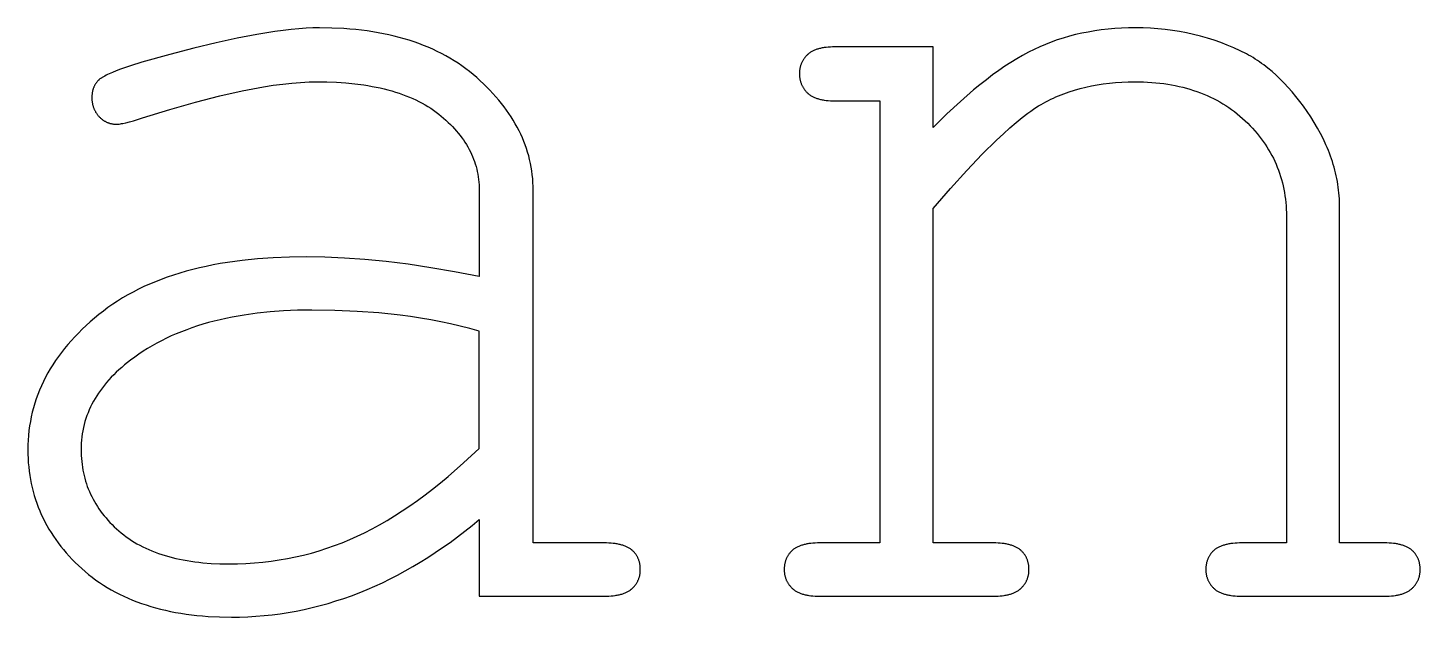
# Model space of a CAD drawing. Extents: x -184 to 286, y -41 to 417.
# Drawn here: x 50.54 to 79.87, y 122.7 to 135.11 of the extents above; entities that cross this region are included whole.
import ezdxf

# ---------------------------------------------------------------- set-up
doc = ezdxf.new("R2010")
doc.units = 0
doc.layers.add('LETRAS', color=7, linetype='CONTINUOUS')

msp = doc.modelspace()

# ---------------------------------------------------------------- linework, layer by layer
at = {"layer": 'LETRAS'}
for points in [[(61.186, 131.69), (61.185, 131.772), (61.182, 131.854), (61.176, 131.936), (61.168, 132.016), (61.157, 132.097), (61.144, 132.176), (61.129, 132.255), (61.112, 132.334), (61.092, 132.412), (61.07, 132.49), (61.046, 132.567), (61.019, 132.643), (60.99, 132.719), (60.959, 132.795), (60.925, 132.869), (60.889, 132.944), (60.851, 133.018), (60.81, 133.091), (60.767, 133.164), (60.722, 133.236), (60.674, 133.308), (60.624, 133.379), (60.572, 133.449), (60.518, 133.519), (60.461, 133.589), (60.401, 133.658), (60.34, 133.726), (60.276, 133.794), (60.21, 133.862), (60.141, 133.929), (60.071, 133.995), (59.997, 134.061), (59.922, 134.125), (59.845, 134.188), (59.766, 134.248), (59.686, 134.307), (59.603, 134.363), (59.519, 134.417), (59.433, 134.469), (59.345, 134.519), (59.255, 134.568), (59.163, 134.614), (59.07, 134.658), (58.974, 134.7), (58.877, 134.74), (58.778, 134.778), (58.678, 134.813), (58.575, 134.847), (58.471, 134.879), (58.364, 134.909), (58.256, 134.936), (58.146, 134.962), (58.035, 134.985), (57.921, 135.007), (57.806, 135.026), (57.688, 135.044), (57.569, 135.059), (57.449, 135.072), (57.326, 135.084), (57.201, 135.093), (56.947, 135.105), (56.685, 135.109), (56.548, 135.107), (56.402, 135.101), (56.249, 135.09), (56.087, 135.074), (55.918, 135.054), (55.741, 135.03), (55.363, 134.969), (54.953, 134.89), (54.511, 134.794), (54.038, 134.68), (53.533, 134.548), (52.943, 134.384), (52.701, 134.309), (52.494, 134.238), (52.405, 134.204), (52.324, 134.172), (52.251, 134.14), (52.219, 134.125), (52.188, 134.11), (52.16, 134.095), (52.134, 134.081), (52.11, 134.067), (52.099, 134.06), (52.088, 134.053), (52.078, 134.046), (52.069, 134.04), (52.06, 134.033), (52.051, 134.026), (52.044, 134.02), (52.036, 134.013), (52.033, 134.01), (52.03, 134.007), (52.027, 134.004), (52.024, 134.001)], [(78.176, 131.329), (78.175, 131.39), (78.173, 131.451), (78.17, 131.512), (78.166, 131.572), (78.161, 131.633), (78.154, 131.693), (78.147, 131.754), (78.138, 131.814), (78.128, 131.874), (78.116, 131.934), (78.104, 131.994), (78.09, 132.054), (78.075, 132.114), (78.059, 132.174), (78.042, 132.233), (78.024, 132.293), (78.004, 132.352), (77.983, 132.411), (77.961, 132.471), (77.938, 132.53), (77.914, 132.589), (77.888, 132.648), (77.834, 132.766), (77.774, 132.883), (77.71, 133), (77.642, 133.116), (77.568, 133.233), (77.491, 133.347), (77.414, 133.457), (77.335, 133.562), (77.255, 133.664), (77.174, 133.761), (77.092, 133.855), (77.009, 133.944), (76.925, 134.029), (76.84, 134.11), (76.754, 134.187), (76.666, 134.26), (76.622, 134.295), (76.577, 134.328), (76.533, 134.361), (76.488, 134.393), (76.443, 134.424), (76.397, 134.453), (76.351, 134.482), (76.305, 134.51), (76.259, 134.536), (76.212, 134.562), (76.079, 134.628), (75.945, 134.69), (75.809, 134.748), (75.67, 134.801), (75.531, 134.85), (75.389, 134.895), (75.246, 134.936), (75.1, 134.972), (74.953, 135.004), (74.805, 135.032), (74.654, 135.056), (74.502, 135.075), (74.348, 135.09), (74.192, 135.101), (74.034, 135.107), (73.875, 135.109), (73.727, 135.107), (73.581, 135.102), (73.438, 135.093), (73.296, 135.081), (73.155, 135.065), (73.017, 135.045), (72.881, 135.022), (72.746, 134.996), (72.614, 134.966), (72.483, 134.932), (72.354, 134.895), (72.227, 134.854), (72.102, 134.809), (71.979, 134.762), (71.857, 134.71), (71.738, 134.655), (71.618, 134.596), (71.497, 134.53), (71.374, 134.459), (71.249, 134.382), (71.123, 134.3), (70.995, 134.211), (70.865, 134.117), (70.733, 134.017), (70.599, 133.912), (70.464, 133.801), (70.188, 133.561), (69.904, 133.298), (69.614, 133.012)], [(67.544, 134.709), (67.495, 134.708), (67.447, 134.706), (67.402, 134.703), (67.358, 134.699), (67.316, 134.693), (67.295, 134.69), (67.275, 134.686), (67.256, 134.682), (67.237, 134.678), (67.218, 134.673), (67.2, 134.669), (67.182, 134.663), (67.165, 134.658), (67.148, 134.652), (67.132, 134.646), (67.116, 134.64), (67.1, 134.633), (67.085, 134.626), (67.071, 134.618), (67.056, 134.611), (67.043, 134.603), (67.029, 134.594), (67.017, 134.586), (67.004, 134.577), (66.992, 134.568), (66.986, 134.563), (66.981, 134.558), (66.975, 134.553), (66.97, 134.548), (66.959, 134.538), (66.949, 134.528), (66.939, 134.518), (66.929, 134.507), (66.92, 134.496), (66.911, 134.485), (66.902, 134.474), (66.894, 134.463), (66.886, 134.452), (66.878, 134.44), (66.871, 134.429), (66.864, 134.417), (66.857, 134.405), (66.851, 134.393), (66.845, 134.38), (66.839, 134.368), (66.834, 134.355), (66.829, 134.343), (66.825, 134.33), (66.82, 134.317), (66.816, 134.303), (66.813, 134.29), (66.81, 134.276), (66.807, 134.263), (66.804, 134.249), (66.802, 134.235), (66.8, 134.221), (66.799, 134.206), (66.797, 134.192), (66.797, 134.177), (66.796, 134.163), (66.796, 134.148), (66.796, 134.132), (66.797, 134.116), (66.797, 134.101), (66.799, 134.086), (66.8, 134.071), (66.802, 134.056), (66.804, 134.041), (66.807, 134.027), (66.81, 134.012), (66.813, 133.998), (66.816, 133.984), (66.82, 133.97), (66.825, 133.957), (66.829, 133.943), (66.834, 133.93), (66.839, 133.917), (66.845, 133.904), (66.851, 133.892), (66.857, 133.879), (66.864, 133.867), (66.871, 133.855), (66.878, 133.843), (66.886, 133.831), (66.894, 133.82), (66.902, 133.808), (66.911, 133.797), (66.92, 133.786), (66.929, 133.775), (66.939, 133.764), (66.949, 133.754), (66.959, 133.744), (66.97, 133.734), (66.975, 133.729), (66.981, 133.724), (66.986, 133.719), (66.992, 133.714), (67.004, 133.705), (67.017, 133.696), (67.029, 133.687), (67.043, 133.679), (67.056, 133.671), (67.071, 133.663), (67.085, 133.656), (67.1, 133.649), (67.116, 133.642), (67.132, 133.636), (67.148, 133.63), (67.165, 133.624), (67.182, 133.619), (67.2, 133.613), (67.218, 133.608), (67.237, 133.604), (67.256, 133.6), (67.275, 133.596), (67.295, 133.592), (67.316, 133.589), (67.358, 133.583), (67.402, 133.579), (67.447, 133.576), (67.495, 133.574), (67.544, 133.573)], [(69.614, 134.709), (67.544, 134.709)], [(69.614, 133.012), (69.614, 134.709)], [(52.024, 134.001), (52.015, 133.992), (52.007, 133.984), (52, 133.975), (51.992, 133.966), (51.985, 133.957), (51.978, 133.947), (51.972, 133.938), (51.965, 133.928), (51.959, 133.918), (51.953, 133.908), (51.948, 133.898), (51.942, 133.887), (51.937, 133.877), (51.932, 133.866), (51.928, 133.855), (51.923, 133.844), (51.919, 133.832), (51.916, 133.821), (51.912, 133.809), (51.909, 133.797), (51.906, 133.785), (51.903, 133.773), (51.901, 133.76), (51.898, 133.748), (51.896, 133.735), (51.895, 133.722), (51.893, 133.709), (51.892, 133.695), (51.891, 133.682), (51.891, 133.668), (51.89, 133.654), (51.89, 133.64), (51.89, 133.625), (51.891, 133.61), (51.891, 133.596), (51.892, 133.581), (51.894, 133.567), (51.895, 133.553), (51.897, 133.539), (51.9, 133.525), (51.902, 133.511), (51.905, 133.498), (51.908, 133.484), (51.912, 133.471), (51.915, 133.458), (51.919, 133.445), (51.924, 133.432), (51.928, 133.42), (51.933, 133.407), (51.939, 133.395), (51.944, 133.383), (51.95, 133.371), (51.956, 133.359), (51.963, 133.347), (51.969, 133.336), (51.976, 133.325), (51.984, 133.313), (51.991, 133.302), (51.999, 133.291), (52.008, 133.281), (52.016, 133.27), (52.025, 133.26), (52.034, 133.249), (52.044, 133.239), (52.053, 133.229), (52.063, 133.22), (52.073, 133.211), (52.083, 133.202), (52.093, 133.193), (52.103, 133.185), (52.114, 133.177), (52.124, 133.169), (52.135, 133.162), (52.146, 133.155), (52.156, 133.148), (52.167, 133.142), (52.178, 133.136), (52.19, 133.13), (52.201, 133.124), (52.212, 133.119), (52.224, 133.114), (52.235, 133.11), (52.247, 133.106), (52.259, 133.102), (52.271, 133.098), (52.283, 133.095), (52.296, 133.092), (52.308, 133.089), (52.32, 133.087), (52.333, 133.085), (52.346, 133.083), (52.358, 133.082), (52.371, 133.08), (52.384, 133.08), (52.398, 133.079), (52.411, 133.079), (52.419, 133.079), (52.427, 133.08), (52.436, 133.08), (52.446, 133.081), (52.456, 133.082), (52.467, 133.084), (52.49, 133.087), (52.516, 133.092), (52.544, 133.098), (52.608, 133.112), (52.681, 133.131), (52.764, 133.154), (52.959, 133.213), (53.533, 133.391), (54.075, 133.546), (54.583, 133.677), (55.059, 133.784), (55.284, 133.828), (55.502, 133.867), (55.71, 133.9), (55.911, 133.926), (56.104, 133.947), (56.288, 133.962), (56.464, 133.971), (56.632, 133.974), (56.842, 133.971), (57.046, 133.963), (57.243, 133.95), (57.433, 133.931), (57.617, 133.907), (57.706, 133.893), (57.794, 133.878), (57.88, 133.862), (57.964, 133.844), (58.047, 133.824), (58.128, 133.804), (58.207, 133.782), (58.284, 133.758), (58.36, 133.734), (58.435, 133.708), (58.507, 133.681), (58.578, 133.652), (58.648, 133.622), (58.715, 133.591), (58.781, 133.558), (58.845, 133.524), (58.908, 133.489), (58.969, 133.452), (59.028, 133.415), (59.086, 133.375), (59.142, 133.335), (59.196, 133.293), (59.249, 133.25), (59.3, 133.207), (59.349, 133.163), (59.396, 133.119), (59.442, 133.074), (59.487, 133.029), (59.529, 132.983), (59.57, 132.937), (59.609, 132.891), (59.647, 132.844), (59.683, 132.796), (59.717, 132.748), (59.75, 132.7), (59.78, 132.651), (59.81, 132.601), (59.837, 132.551), (59.863, 132.501), (59.887, 132.45), (59.91, 132.399), (59.931, 132.347), (59.95, 132.295), (59.967, 132.243), (59.983, 132.189), (59.997, 132.136), (60.01, 132.082), (60.021, 132.027), (60.03, 131.972), (60.038, 131.917), (60.043, 131.861), (60.048, 131.804), (60.05, 131.747), (60.051, 131.69)], [(69.614, 131.303), (69.981, 131.726), (70.325, 132.108), (70.648, 132.448), (70.95, 132.747), (71.092, 132.881), (71.229, 133.004), (71.361, 133.117), (71.487, 133.22), (71.608, 133.312), (71.667, 133.354), (71.724, 133.394), (71.779, 133.431), (71.834, 133.465), (71.887, 133.497), (71.938, 133.527), (71.989, 133.554), (72.041, 133.581), (72.094, 133.606), (72.146, 133.631), (72.2, 133.655), (72.254, 133.679), (72.364, 133.722), (72.476, 133.762), (72.591, 133.799), (72.707, 133.832), (72.826, 133.862), (72.948, 133.888), (73.071, 133.911), (73.197, 133.93), (73.326, 133.946), (73.456, 133.958), (73.589, 133.967), (73.724, 133.972), (73.862, 133.974), (73.952, 133.973), (74.041, 133.971), (74.129, 133.967), (74.216, 133.961), (74.302, 133.954), (74.387, 133.945), (74.47, 133.935), (74.553, 133.923), (74.634, 133.909), (74.714, 133.894), (74.793, 133.877), (74.871, 133.858), (74.947, 133.838), (75.023, 133.817), (75.097, 133.793), (75.17, 133.769), (75.242, 133.742), (75.313, 133.714), (75.383, 133.684), (75.452, 133.653), (75.519, 133.62), (75.586, 133.586), (75.651, 133.55), (75.715, 133.512), (75.778, 133.473), (75.839, 133.432), (75.9, 133.389), (75.959, 133.345), (76.018, 133.299), (76.075, 133.252), (76.131, 133.203), (76.186, 133.153), (76.239, 133.101), (76.291, 133.048), (76.341, 132.995), (76.389, 132.941), (76.436, 132.887), (76.481, 132.832), (76.524, 132.776), (76.565, 132.719), (76.605, 132.661), (76.643, 132.603), (76.68, 132.544), (76.715, 132.485), (76.748, 132.425), (76.779, 132.363), (76.809, 132.302), (76.837, 132.239), (76.863, 132.176), (76.888, 132.112), (76.91, 132.048), (76.932, 131.982), (76.951, 131.916), (76.969, 131.849), (76.985, 131.782), (76.999, 131.714), (77.012, 131.645), (77.023, 131.575), (77.033, 131.505), (77.04, 131.434), (77.046, 131.362), (77.05, 131.29), (77.053, 131.216), (77.054, 131.142)], [(67.544, 133.573), (68.492, 133.573)], [(68.492, 133.573), (68.492, 124.264)], [(60.051, 131.69), (60.051, 129.874)], [(61.186, 124.264), (61.186, 131.69)], [(69.614, 124.264), (69.614, 131.303)], [(77.054, 131.142), (77.054, 124.264)], [(78.176, 124.264), (78.176, 131.329)], [(60.051, 129.874), (59.532, 129.973), (59.032, 130.059), (58.551, 130.13), (58.087, 130.187), (57.642, 130.231), (57.213, 130.263), (56.8, 130.281), (56.405, 130.288), (56.051, 130.283), (55.708, 130.269), (55.376, 130.245), (55.055, 130.212), (54.744, 130.169), (54.593, 130.144), (54.444, 130.117), (54.298, 130.087), (54.155, 130.055), (54.015, 130.021), (53.877, 129.984), (53.742, 129.945), (53.609, 129.903), (53.479, 129.859), (53.352, 129.813), (53.228, 129.764), (53.106, 129.713), (52.987, 129.66), (52.871, 129.604), (52.757, 129.546), (52.646, 129.485), (52.538, 129.422), (52.432, 129.357), (52.33, 129.289), (52.229, 129.219), (52.132, 129.147), (52.037, 129.072), (51.945, 128.996), (51.856, 128.919), (51.77, 128.841), (51.686, 128.762), (51.606, 128.682), (51.529, 128.602), (51.454, 128.521), (51.383, 128.439), (51.314, 128.356), (51.248, 128.272), (51.185, 128.188), (51.125, 128.102), (51.068, 128.016), (51.014, 127.929), (50.963, 127.842), (50.915, 127.753), (50.87, 127.664), (50.827, 127.574), (50.788, 127.483), (50.751, 127.391), (50.718, 127.299), (50.687, 127.205), (50.659, 127.111), (50.635, 127.016), (50.613, 126.92), (50.594, 126.824), (50.578, 126.726), (50.564, 126.628), (50.554, 126.529), (50.547, 126.429), (50.543, 126.329), (50.541, 126.227), (50.542, 126.135), (50.545, 126.044), (50.551, 125.953), (50.559, 125.864), (50.569, 125.775), (50.581, 125.687), (50.595, 125.601), (50.612, 125.515), (50.631, 125.43), (50.652, 125.346), (50.675, 125.262), (50.701, 125.18), (50.728, 125.099), (50.758, 125.018), (50.791, 124.939), (50.825, 124.86), (50.861, 124.782), (50.9, 124.705), (50.941, 124.629), (50.985, 124.554), (51.03, 124.48), (51.078, 124.406), (51.128, 124.334), (51.18, 124.263), (51.234, 124.192), (51.291, 124.122), (51.349, 124.053), (51.41, 123.985), (51.473, 123.918), (51.539, 123.852), (51.607, 123.787), (51.676, 123.723), (51.748, 123.66), (51.822, 123.599), (51.897, 123.54), (51.974, 123.483), (52.053, 123.428), (52.133, 123.376), (52.215, 123.325), (52.299, 123.276), (52.385, 123.229), (52.472, 123.184), (52.561, 123.141), (52.652, 123.1), (52.744, 123.061), (52.838, 123.024), (52.934, 122.989), (53.032, 122.957), (53.131, 122.926), (53.232, 122.897), (53.335, 122.87), (53.44, 122.845), (53.546, 122.822), (53.654, 122.801), (53.764, 122.782), (53.875, 122.765), (53.988, 122.75), (54.103, 122.737), (54.22, 122.726), (54.338, 122.717), (54.58, 122.705), (54.828, 122.701), (55.002, 122.703), (55.174, 122.709), (55.346, 122.719), (55.518, 122.733), (55.689, 122.751), (55.859, 122.773), (56.028, 122.8), (56.197, 122.83), (56.365, 122.864), (56.532, 122.902), (56.699, 122.944), (56.865, 122.99), (57.031, 123.041), (57.195, 123.095), (57.36, 123.153), (57.523, 123.215), (57.686, 123.282), (57.848, 123.352), (58.01, 123.426), (58.171, 123.505), (58.331, 123.587), (58.491, 123.673), (58.65, 123.764), (58.808, 123.858), (58.966, 123.957), (59.123, 124.059), (59.279, 124.165), (59.435, 124.276), (59.59, 124.39), (59.744, 124.509), (59.898, 124.631), (60.051, 124.758)], [(60.051, 128.725), (59.852, 128.78), (59.651, 128.831), (59.447, 128.878), (59.239, 128.922), (59.029, 128.962), (58.816, 128.998), (58.6, 129.03), (58.381, 129.059), (57.935, 129.106), (57.476, 129.139), (57.006, 129.159), (56.525, 129.166), (56.223, 129.162), (55.93, 129.149), (55.646, 129.129), (55.369, 129.1), (55.101, 129.063), (54.971, 129.041), (54.842, 129.017), (54.715, 128.991), (54.591, 128.964), (54.468, 128.934), (54.348, 128.902), (54.229, 128.868), (54.113, 128.832), (53.999, 128.794), (53.887, 128.753), (53.777, 128.711), (53.669, 128.667), (53.563, 128.621), (53.459, 128.572), (53.358, 128.522), (53.258, 128.469), (53.161, 128.414), (53.065, 128.358), (52.972, 128.299), (52.881, 128.238), (52.792, 128.175), (52.705, 128.11), (52.641, 128.061), (52.579, 128.011), (52.519, 127.96), (52.461, 127.909), (52.405, 127.857), (52.351, 127.804), (52.299, 127.751), (52.249, 127.697), (52.201, 127.643), (52.155, 127.588), (52.112, 127.532), (52.07, 127.476), (52.03, 127.419), (51.993, 127.362), (51.957, 127.304), (51.923, 127.246), (51.892, 127.186), (51.862, 127.127), (51.835, 127.066), (51.81, 127.005), (51.786, 126.944), (51.765, 126.882), (51.745, 126.819), (51.728, 126.756), (51.713, 126.692), (51.7, 126.627), (51.688, 126.562), (51.679, 126.496), (51.672, 126.43), (51.667, 126.363), (51.664, 126.295), (51.663, 126.227), (51.664, 126.164), (51.666, 126.102), (51.67, 126.04), (51.675, 125.978), (51.682, 125.918), (51.691, 125.858), (51.701, 125.798), (51.713, 125.74), (51.726, 125.682), (51.741, 125.624), (51.757, 125.567), (51.775, 125.511), (51.794, 125.455), (51.815, 125.4), (51.838, 125.346), (51.862, 125.292), (51.887, 125.239), (51.914, 125.187), (51.943, 125.135), (51.973, 125.084), (52.005, 125.033), (52.039, 124.983), (52.074, 124.934), (52.11, 124.885), (52.148, 124.837), (52.188, 124.789), (52.229, 124.742), (52.271, 124.696), (52.316, 124.651), (52.361, 124.606), (52.409, 124.561), (52.458, 124.518), (52.508, 124.475), (52.56, 124.433), (52.613, 124.393), (52.668, 124.355), (52.724, 124.317), (52.781, 124.282), (52.84, 124.247), (52.901, 124.214), (52.962, 124.182), (53.025, 124.151), (53.09, 124.122), (53.156, 124.094), (53.224, 124.068), (53.292, 124.043), (53.363, 124.019), (53.434, 123.997), (53.508, 123.976), (53.582, 123.956), (53.658, 123.938), (53.735, 123.921), (53.814, 123.905), (53.895, 123.891), (53.976, 123.878), (54.059, 123.866), (54.144, 123.856), (54.23, 123.847), (54.406, 123.834), (54.588, 123.826), (54.775, 123.823), (54.956, 123.825), (55.136, 123.832), (55.314, 123.843), (55.49, 123.859), (55.665, 123.88), (55.838, 123.905), (56.009, 123.934), (56.179, 123.968), (56.347, 124.007), (56.514, 124.05), (56.679, 124.098), (56.842, 124.15), (57.004, 124.207), (57.164, 124.268), (57.323, 124.334), (57.48, 124.404), (57.636, 124.479), (57.793, 124.56), (57.951, 124.646), (58.109, 124.738), (58.267, 124.834), (58.427, 124.937), (58.587, 125.044), (58.747, 125.157), (58.908, 125.275), (59.069, 125.399), (59.232, 125.528), (59.394, 125.662), (59.721, 125.947), (60.051, 126.254)], [(60.051, 126.254), (60.051, 128.725)], [(60.051, 124.758), (60.051, 123.142)], [(62.682, 124.264), (61.186, 124.264)], [(62.682, 123.142), (62.733, 123.142), (62.782, 123.144), (62.829, 123.147), (62.874, 123.152), (62.917, 123.157), (62.938, 123.161), (62.959, 123.164), (62.979, 123.168), (62.998, 123.173), (63.017, 123.177), (63.036, 123.182), (63.054, 123.187), (63.072, 123.193), (63.089, 123.198), (63.106, 123.204), (63.122, 123.211), (63.138, 123.218), (63.153, 123.225), (63.168, 123.232), (63.182, 123.24), (63.196, 123.248), (63.21, 123.256), (63.223, 123.265), (63.235, 123.273), (63.241, 123.278), (63.247, 123.283), (63.253, 123.287), (63.259, 123.292), (63.264, 123.297), (63.27, 123.302), (63.28, 123.312), (63.291, 123.322), (63.301, 123.333), (63.311, 123.343), (63.32, 123.354), (63.329, 123.365), (63.337, 123.376), (63.346, 123.387), (63.354, 123.399), (63.361, 123.41), (63.369, 123.422), (63.376, 123.434), (63.382, 123.446), (63.388, 123.458), (63.394, 123.47), (63.4, 123.482), (63.405, 123.495), (63.41, 123.508), (63.415, 123.521), (63.419, 123.534), (63.423, 123.547), (63.426, 123.56), (63.43, 123.574), (63.433, 123.588), (63.435, 123.601), (63.437, 123.615), (63.439, 123.63), (63.441, 123.644), (63.442, 123.658), (63.443, 123.673), (63.443, 123.688), (63.443, 123.703), (63.443, 123.719), (63.443, 123.734), (63.442, 123.75), (63.441, 123.765), (63.439, 123.78), (63.437, 123.794), (63.435, 123.809), (63.433, 123.823), (63.43, 123.838), (63.426, 123.852), (63.423, 123.865), (63.419, 123.879), (63.415, 123.892), (63.41, 123.906), (63.405, 123.919), (63.4, 123.932), (63.394, 123.944), (63.388, 123.957), (63.382, 123.969), (63.376, 123.981), (63.369, 123.993), (63.361, 124.004), (63.354, 124.016), (63.346, 124.027), (63.337, 124.038), (63.329, 124.049), (63.32, 124.06), (63.311, 124.07), (63.301, 124.081), (63.291, 124.091), (63.28, 124.1), (63.27, 124.11), (63.264, 124.115), (63.259, 124.12), (63.253, 124.124), (63.247, 124.129), (63.235, 124.138), (63.223, 124.146), (63.21, 124.154), (63.196, 124.162), (63.182, 124.17), (63.168, 124.177), (63.153, 124.184), (63.138, 124.191), (63.122, 124.198), (63.106, 124.204), (63.089, 124.21), (63.072, 124.215), (63.054, 124.22), (63.036, 124.225), (63.017, 124.23), (62.998, 124.234), (62.979, 124.238), (62.959, 124.242), (62.938, 124.246), (62.917, 124.249), (62.874, 124.254), (62.829, 124.258), (62.782, 124.261), (62.733, 124.263), (62.682, 124.264)], [(67.223, 124.264), (67.174, 124.263), (67.127, 124.261), (67.081, 124.258), (67.037, 124.254), (66.995, 124.249), (66.975, 124.246), (66.955, 124.242), (66.935, 124.238), (66.916, 124.234), (66.898, 124.23), (66.879, 124.225), (66.862, 124.22), (66.844, 124.215), (66.828, 124.21), (66.811, 124.204), (66.795, 124.198), (66.78, 124.191), (66.765, 124.184), (66.75, 124.177), (66.736, 124.17), (66.722, 124.162), (66.709, 124.154), (66.696, 124.146), (66.684, 124.138), (66.672, 124.129), (66.66, 124.12), (66.654, 124.115), (66.649, 124.11), (66.638, 124.1), (66.628, 124.091), (66.618, 124.081), (66.608, 124.07), (66.599, 124.06), (66.59, 124.049), (66.581, 124.038), (66.573, 124.027), (66.565, 124.016), (66.557, 124.004), (66.55, 123.993), (66.543, 123.981), (66.537, 123.969), (66.53, 123.957), (66.524, 123.944), (66.519, 123.932), (66.514, 123.919), (66.509, 123.906), (66.504, 123.892), (66.5, 123.879), (66.496, 123.865), (66.492, 123.852), (66.489, 123.838), (66.486, 123.823), (66.484, 123.809), (66.481, 123.794), (66.48, 123.78), (66.478, 123.765), (66.477, 123.75), (66.476, 123.734), (66.476, 123.719), (66.475, 123.703), (66.476, 123.688), (66.476, 123.673), (66.477, 123.658), (66.478, 123.644), (66.48, 123.63), (66.481, 123.615), (66.484, 123.601), (66.486, 123.588), (66.489, 123.574), (66.492, 123.56), (66.496, 123.547), (66.5, 123.534), (66.504, 123.521), (66.509, 123.508), (66.514, 123.495), (66.519, 123.482), (66.524, 123.47), (66.53, 123.458), (66.537, 123.446), (66.543, 123.434), (66.55, 123.422), (66.557, 123.41), (66.565, 123.399), (66.573, 123.387), (66.581, 123.376), (66.59, 123.365), (66.599, 123.354), (66.608, 123.343), (66.618, 123.333), (66.628, 123.322), (66.638, 123.312), (66.649, 123.302), (66.654, 123.297), (66.66, 123.292), (66.666, 123.287), (66.672, 123.283), (66.684, 123.273), (66.696, 123.265), (66.709, 123.256), (66.722, 123.248), (66.736, 123.24), (66.75, 123.232), (66.765, 123.225), (66.78, 123.218), (66.795, 123.211), (66.811, 123.204), (66.828, 123.198), (66.844, 123.193), (66.862, 123.187), (66.879, 123.182), (66.898, 123.177), (66.916, 123.173), (66.935, 123.168), (66.955, 123.164), (66.975, 123.161), (66.995, 123.157), (67.037, 123.152), (67.081, 123.147), (67.127, 123.144), (67.174, 123.142), (67.223, 123.142)], [(68.492, 124.264), (67.223, 124.264)], [(70.883, 124.264), (69.614, 124.264)], [(70.883, 123.142), (70.932, 123.142), (70.98, 123.144), (71.025, 123.147), (71.069, 123.152), (71.111, 123.157), (71.132, 123.161), (71.152, 123.164), (71.171, 123.168), (71.19, 123.173), (71.209, 123.177), (71.227, 123.182), (71.245, 123.187), (71.262, 123.193), (71.279, 123.198), (71.295, 123.204), (71.311, 123.211), (71.327, 123.218), (71.342, 123.225), (71.356, 123.232), (71.371, 123.24), (71.384, 123.248), (71.398, 123.256), (71.41, 123.265), (71.423, 123.273), (71.435, 123.283), (71.441, 123.287), (71.446, 123.292), (71.452, 123.297), (71.457, 123.302), (71.468, 123.312), (71.478, 123.322), (71.488, 123.333), (71.498, 123.343), (71.507, 123.354), (71.516, 123.365), (71.525, 123.376), (71.533, 123.387), (71.541, 123.399), (71.549, 123.41), (71.556, 123.422), (71.563, 123.434), (71.57, 123.446), (71.576, 123.458), (71.582, 123.47), (71.588, 123.482), (71.593, 123.495), (71.598, 123.508), (71.602, 123.521), (71.607, 123.534), (71.61, 123.547), (71.614, 123.56), (71.617, 123.574), (71.62, 123.588), (71.623, 123.601), (71.625, 123.615), (71.627, 123.63), (71.628, 123.644), (71.629, 123.658), (71.63, 123.673), (71.631, 123.688), (71.631, 123.703), (71.631, 123.719), (71.63, 123.734), (71.629, 123.75), (71.628, 123.765), (71.627, 123.78), (71.625, 123.794), (71.623, 123.809), (71.62, 123.823), (71.617, 123.838), (71.614, 123.852), (71.61, 123.865), (71.607, 123.879), (71.602, 123.892), (71.598, 123.906), (71.593, 123.919), (71.588, 123.932), (71.582, 123.944), (71.576, 123.957), (71.57, 123.969), (71.563, 123.981), (71.556, 123.993), (71.549, 124.004), (71.541, 124.016), (71.533, 124.027), (71.525, 124.038), (71.516, 124.049), (71.507, 124.06), (71.498, 124.07), (71.488, 124.081), (71.478, 124.091), (71.468, 124.1), (71.457, 124.11), (71.452, 124.115), (71.446, 124.12), (71.435, 124.129), (71.423, 124.138), (71.41, 124.146), (71.398, 124.154), (71.384, 124.162), (71.371, 124.17), (71.356, 124.177), (71.342, 124.184), (71.327, 124.191), (71.311, 124.198), (71.295, 124.204), (71.279, 124.21), (71.262, 124.215), (71.245, 124.22), (71.227, 124.225), (71.209, 124.23), (71.19, 124.234), (71.171, 124.238), (71.152, 124.242), (71.132, 124.246), (71.111, 124.249), (71.069, 124.254), (71.025, 124.258), (70.98, 124.261), (70.932, 124.263), (70.883, 124.264)], [(76.119, 124.264), (76.068, 124.263), (76.019, 124.261), (75.972, 124.258), (75.927, 124.254), (75.883, 124.249), (75.863, 124.246), (75.842, 124.242), (75.822, 124.238), (75.802, 124.234), (75.783, 124.23), (75.765, 124.225), (75.747, 124.22), (75.729, 124.215), (75.712, 124.21), (75.695, 124.204), (75.679, 124.198), (75.663, 124.191), (75.648, 124.184), (75.633, 124.177), (75.619, 124.17), (75.605, 124.162), (75.591, 124.154), (75.578, 124.146), (75.566, 124.138), (75.554, 124.129), (75.548, 124.124), (75.542, 124.12), (75.537, 124.115), (75.531, 124.11), (75.52, 124.1), (75.51, 124.091), (75.5, 124.081), (75.49, 124.07), (75.481, 124.06), (75.472, 124.049), (75.463, 124.038), (75.455, 124.027), (75.447, 124.016), (75.44, 124.004), (75.432, 123.993), (75.425, 123.981), (75.419, 123.969), (75.412, 123.957), (75.406, 123.944), (75.401, 123.932), (75.396, 123.919), (75.391, 123.906), (75.386, 123.892), (75.382, 123.879), (75.378, 123.865), (75.374, 123.852), (75.371, 123.838), (75.368, 123.823), (75.366, 123.809), (75.364, 123.794), (75.362, 123.78), (75.36, 123.765), (75.359, 123.75), (75.358, 123.734), (75.358, 123.719), (75.357, 123.703), (75.358, 123.688), (75.358, 123.673), (75.359, 123.658), (75.36, 123.644), (75.362, 123.63), (75.364, 123.615), (75.366, 123.601), (75.368, 123.588), (75.371, 123.574), (75.374, 123.56), (75.378, 123.547), (75.382, 123.534), (75.386, 123.521), (75.391, 123.508), (75.396, 123.495), (75.401, 123.482), (75.406, 123.47), (75.412, 123.458), (75.419, 123.446), (75.425, 123.434), (75.432, 123.422), (75.44, 123.41), (75.447, 123.399), (75.455, 123.387), (75.463, 123.376), (75.472, 123.365), (75.481, 123.354), (75.49, 123.343), (75.5, 123.333), (75.51, 123.322), (75.52, 123.312), (75.531, 123.302), (75.537, 123.297), (75.542, 123.292), (75.548, 123.287), (75.554, 123.283), (75.56, 123.278), (75.566, 123.273), (75.578, 123.265), (75.591, 123.256), (75.605, 123.248), (75.619, 123.24), (75.633, 123.232), (75.648, 123.225), (75.663, 123.218), (75.679, 123.211), (75.695, 123.204), (75.712, 123.198), (75.729, 123.193), (75.747, 123.187), (75.765, 123.182), (75.783, 123.177), (75.802, 123.173), (75.822, 123.168), (75.842, 123.164), (75.863, 123.161), (75.883, 123.157), (75.927, 123.152), (75.972, 123.147), (76.019, 123.144), (76.068, 123.142), (76.119, 123.142)], [(77.054, 124.264), (76.119, 124.264)], [(79.124, 124.264), (78.176, 124.264)], [(79.124, 123.142), (79.173, 123.142), (79.221, 123.144), (79.266, 123.147), (79.31, 123.152), (79.352, 123.157), (79.373, 123.161), (79.393, 123.164), (79.412, 123.168), (79.431, 123.173), (79.45, 123.177), (79.468, 123.182), (79.486, 123.187), (79.503, 123.193), (79.52, 123.198), (79.536, 123.204), (79.552, 123.211), (79.568, 123.218), (79.583, 123.225), (79.597, 123.232), (79.611, 123.24), (79.625, 123.248), (79.638, 123.256), (79.651, 123.265), (79.664, 123.273), (79.676, 123.283), (79.682, 123.287), (79.687, 123.292), (79.693, 123.297), (79.698, 123.302), (79.709, 123.312), (79.719, 123.322), (79.729, 123.333), (79.739, 123.343), (79.748, 123.354), (79.757, 123.365), (79.766, 123.376), (79.774, 123.387), (79.782, 123.399), (79.79, 123.41), (79.797, 123.422), (79.804, 123.434), (79.811, 123.446), (79.817, 123.458), (79.823, 123.47), (79.829, 123.482), (79.834, 123.495), (79.839, 123.508), (79.843, 123.521), (79.848, 123.534), (79.851, 123.547), (79.855, 123.56), (79.858, 123.574), (79.861, 123.588), (79.864, 123.601), (79.866, 123.615), (79.868, 123.63), (79.869, 123.644), (79.87, 123.658), (79.871, 123.673), (79.872, 123.688), (79.872, 123.703), (79.872, 123.719), (79.871, 123.734), (79.87, 123.75), (79.869, 123.765), (79.868, 123.78), (79.866, 123.794), (79.864, 123.809), (79.861, 123.823), (79.858, 123.838), (79.855, 123.852), (79.851, 123.865), (79.848, 123.879), (79.843, 123.892), (79.839, 123.906), (79.834, 123.919), (79.829, 123.932), (79.823, 123.944), (79.817, 123.957), (79.811, 123.969), (79.804, 123.981), (79.797, 123.993), (79.79, 124.004), (79.782, 124.016), (79.774, 124.027), (79.766, 124.038), (79.757, 124.049), (79.748, 124.06), (79.739, 124.07), (79.729, 124.081), (79.719, 124.091), (79.709, 124.1), (79.698, 124.11), (79.693, 124.115), (79.687, 124.12), (79.676, 124.129), (79.664, 124.138), (79.651, 124.146), (79.638, 124.154), (79.625, 124.162), (79.611, 124.17), (79.597, 124.177), (79.583, 124.184), (79.568, 124.191), (79.552, 124.198), (79.536, 124.204), (79.52, 124.21), (79.503, 124.215), (79.486, 124.22), (79.468, 124.225), (79.45, 124.23), (79.431, 124.234), (79.412, 124.238), (79.393, 124.242), (79.373, 124.246), (79.352, 124.249), (79.31, 124.254), (79.266, 124.258), (79.221, 124.261), (79.173, 124.263), (79.124, 124.264)], [(60.051, 123.142), (62.682, 123.142)], [(67.223, 123.142), (70.883, 123.142)], [(76.119, 123.142), (79.124, 123.142)]]:
    msp.add_lwpolyline(points, dxfattribs=at)

doc.saveas('drawing.dxf')
